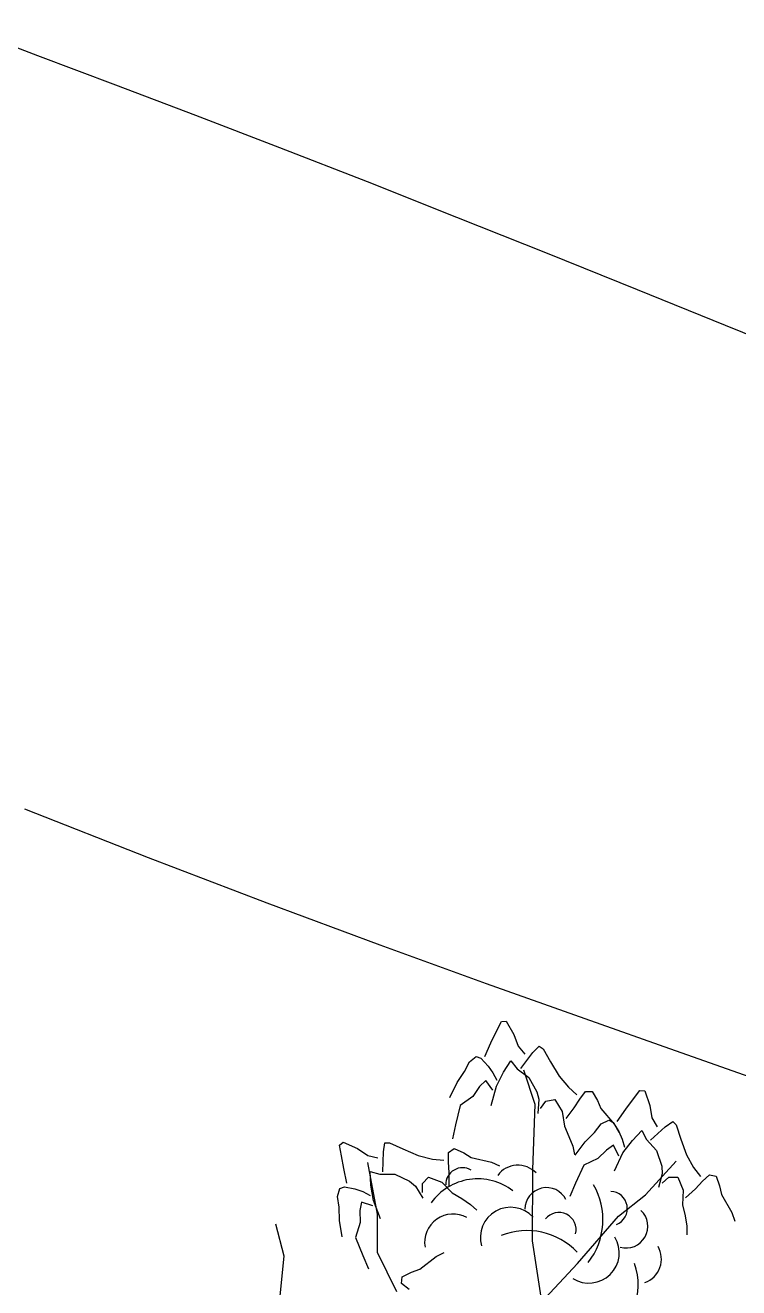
# Model space of a CAD drawing. Header units: millimetres. Extents: x 524954 to 526204, y 9523489 to 9524010.
# Drawn here: x 525735.44 to 525741.24, y 9523790.94 to 9523801.2 of the extents above; entities that cross this region are included whole.
import ezdxf

# ---------------------------------------------------------------- set-up
doc = ezdxf.new("R2010")
doc.units = ezdxf.units.MM
doc.linetypes.add('ACAD_ISO12W100', pattern=[21, 12, -3, 0, -3, 0, -3])
for name, color, linetype in [('Arbre', 34, 'ACAD_ISO12W100'), ('CN_02_00', 4, 'Continuous'), ('CN_05_00', 6, 'Continuous')]:
    doc.layers.add(name, color=color, linetype=linetype)

# ---------------------------------------------------------------- blocks, each defined once
blk = doc.blocks.new('v088')
at = {"color": 3, "linetype": 'Continuous'}
for p, q in [((-0.069, 12.224), (-0.024, 12.318)), ((-0.024, 12.318), (0.016, 12.396)), ((0.016, 12.396), (0.055, 12.4)), ((0.055, 12.4), (0.118, 12.291)), ((-0.118, 12.113), (-0.069, 12.224)), ((0.118, 12.291), (0.152, 12.195)), ((-0.243, 12.069), (-0.188, 12.111)), ((-0.188, 12.111), (-0.15, 12.099)), ((0.152, 12.195), (0.207, 12.131)), ((0.175, 12.015), (0.272, 12.144)), ((0.272, 12.144), (0.324, 12.197)), ((0.324, 12.197), (0.356, 12.175)), ((0.356, 12.175), (0.415, 12.069)), ((-0.283, 11.991), (-0.243, 12.069)), ((-0.15, 12.099), (-0.092, 12.035)), ((-0.092, 12.035), (-0.054, 11.98)), ((0.032, 11.984), (0.092, 12.078)), ((0.092, 12.078), (0.144, 12.013)), ((0.144, 12.013), (0.24, 11.942)), ((0.415, 12.069), (0.484, 11.953)), ((-0.403, 11.78), (-0.344, 11.901)), ((-0.344, 11.901), (-0.283, 11.991)), ((-0.112, 11.918), (-0.162, 11.869)), ((-0.054, 11.839), (-0.112, 11.918)), ((-0.054, 11.98), (-0.022, 11.919)), ((-0.025, 11.872), (0.032, 11.984)), ((0.24, 11.942), (0.305, 11.825)), ((0.484, 11.953), (0.56, 11.862)), ((-0.162, 11.869), (-0.217, 11.788)), ((-0.066, 11.715), (-0.025, 11.872)), ((0.305, 11.825), (0.32, 11.765)), ((0.56, 11.862), (0.63, 11.801)), ((0.653, 11.766), (0.699, 11.829)), ((0.699, 11.829), (0.754, 11.828)), ((0.754, 11.828), (0.796, 11.754)), ((1.089, 11.768), (1.142, 11.837)), ((1.142, 11.837), (1.181, 11.833)), ((1.181, 11.833), (1.223, 11.714)), ((-0.32, 11.714), (-0.357, 11.558)), ((-0.217, 11.788), (-0.32, 11.714)), ((0.32, 11.765), (0.311, 11.65)), ((0.334, 11.69), (0.378, 11.749)), ((0.378, 11.749), (0.45, 11.762)), ((0.45, 11.762), (0.511, 11.664)), ((0.608, 11.694), (0.653, 11.766)), ((0.796, 11.754), (0.824, 11.689)), ((1.027, 11.683), (1.089, 11.768)), ((1.223, 11.714), (1.239, 11.614)), ((0.511, 11.664), (0.53, 11.547)), ((0.542, 11.608), (0.608, 11.694)), ((0.824, 11.689), (0.934, 11.561)), ((0.827, 11.564), (0.889, 11.595)), ((0.889, 11.595), (0.923, 11.575)), ((0.958, 11.583), (1.027, 11.683)), ((1.239, 11.614), (1.281, 11.541)), ((-0.357, 11.558), (-0.382, 11.444)), ((0.53, 11.547), (0.565, 11.463)), ((0.696, 11.418), (0.773, 11.494)), ((0.773, 11.494), (0.827, 11.564)), ((0.923, 11.575), (0.969, 11.502)), ((0.934, 11.561), (0.97, 11.497)), ((0.969, 11.502), (0.996, 11.441)), ((1.081, 11.429), (1.158, 11.51)), ((1.158, 11.51), (1.196, 11.437)), ((1.227, 11.433), (1.346, 11.541)), ((1.346, 11.541), (1.408, 11.583)), ((1.408, 11.583), (1.435, 11.556)), ((1.435, 11.556), (1.473, 11.441)), ((-1.299, 11.392), (-1.27, 11.417)), ((-1.285, 11.305), (-1.299, 11.392)), ((-1.27, 11.417), (-1.154, 11.366)), ((-0.943, 11.337), (-0.932, 11.411)), ((-0.932, 11.411), (-0.894, 11.412)), ((-0.894, 11.412), (-0.784, 11.361)), ((0.565, 11.463), (0.596, 11.383)), ((0.615, 11.31), (0.696, 11.418)), ((0.927, 11.391), (0.869, 11.352)), ((0.969, 11.302), (0.927, 11.391)), ((0.996, 11.441), (1.016, 11.375)), ((1.004, 11.329), (1.081, 11.429)), ((1.196, 11.437), (1.277, 11.348)), ((1.473, 11.441), (1.519, 11.314)), ((-1.266, 11.203), (-1.285, 11.305)), ((-1.154, 11.366), (-1.07, 11.309)), ((-1.07, 11.309), (-0.988, 11.29)), ((-0.947, 11.176), (-0.943, 11.337)), ((-0.784, 11.361), (-0.66, 11.307)), ((-0.66, 11.307), (-0.544, 11.278)), ((-0.413, 11.333), (-0.367, 11.365)), ((-0.413, 11.254), (-0.413, 11.333)), ((-0.367, 11.365), (-0.29, 11.329)), ((-0.29, 11.329), (-0.229, 11.292)), ((-0.229, 11.292), (-0.065, 11.254)), ((0.596, 11.383), (0.609, 11.315)), ((0.869, 11.352), (0.8, 11.283)), ((0.935, 11.183), (1.004, 11.329)), ((1.277, 11.348), (1.319, 11.221)), ((1.519, 11.314), (1.577, 11.21)), ((-1.241, 11.084), (-1.266, 11.203)), ((-0.544, 11.278), (-0.452, 11.27)), ((-0.408, 11.17), (-0.413, 11.254)), ((-0.065, 11.254), (0.001, 11.223)), ((0.685, 11.229), (0.619, 11.083)), ((0.8, 11.283), (0.685, 11.229)), ((1.319, 11.221), (1.323, 11.16)), ((1.577, 11.21), (1.635, 11.137)), ((-1.05, 11.179), (-0.971, 11.157)), ((-1.044, 11.067), (-1.05, 11.179)), ((-0.971, 11.157), (-0.851, 11.155)), ((-0.851, 11.155), (-0.73, 11.098)), ((-0.73, 11.098), (-0.682, 11.059)), ((-0.626, 11.08), (-0.576, 11.133)), ((-0.626, 11.006), (-0.626, 11.08)), ((-0.576, 11.133), (-0.468, 11.09)), ((-0.468, 11.09), (-0.384, 11.005)), ((-0.41, 11.061), (-0.408, 11.17)), ((0.619, 11.083), (0.573, 10.975)), ((1.323, 11.16), (1.292, 11.048)), ((1.323, 11.083), (1.377, 11.133)), ((1.377, 11.133), (1.45, 11.133)), ((1.45, 11.133), (1.492, 11.025)), ((1.592, 11.037), (1.65, 11.098)), ((1.65, 11.098), (1.708, 11.152)), ((1.708, 11.152), (1.762, 11.141)), ((1.762, 11.141), (1.789, 11.06)), ((-1.317, 10.975), (-1.297, 11.041)), ((-1.297, 11.041), (-1.259, 11.053)), ((-1.259, 11.053), (-1.174, 11.037)), ((-1.174, 11.037), (-1.111, 11.014)), ((-1.111, 11.014), (-1.05, 10.983)), ((-1.024, 10.943), (-1.044, 11.067)), ((-0.682, 11.059), (-0.622, 10.96)), ((-0.384, 11.005), (-0.307, 10.958)), ((1.492, 11.025), (1.489, 10.906)), ((1.512, 10.964), (1.592, 11.037)), ((1.789, 11.06), (1.804, 10.991)), ((1.804, 10.991), (1.889, 10.844)), ((-1.303, 10.889), (-1.317, 10.975)), ((-1.3, 10.78), (-1.303, 10.889)), ((-1.122, 10.929), (-1.134, 10.861)), ((-1.029, 10.899), (-1.122, 10.929)), ((-0.966, 10.792), (-1.024, 10.943)), ((-0.307, 10.958), (-0.234, 10.911)), ((-0.234, 10.911), (-0.184, 10.864)), ((1.489, 10.906), (1.508, 10.818)), ((-1.277, 10.647), (-1.3, 10.78)), ((-1.134, 10.861), (-1.131, 10.763)), ((1.508, 10.818), (1.523, 10.733)), ((1.889, 10.844), (1.912, 10.775)), ((-1.131, 10.763), (-1.171, 10.642)), ((1.523, 10.733), (1.523, 10.664)), ((-1.171, 10.642), (-1.109, 10.494)), ((-1.109, 10.494), (-1.063, 10.387)), ((-0.648, 10.385), (-0.514, 10.488)), ((-0.514, 10.488), (-0.448, 10.519)), ((-0.715, 10.36), (-0.648, 10.385)), ((-0.796, 10.268), (-0.791, 10.323)), ((-0.735, 10.218), (-0.796, 10.268)), ((-0.791, 10.323), (-0.715, 10.36))]:
    blk.add_line(p, q, dxfattribs=at)
at = {"linetype": 'Continuous'}
for p, q in [((0.29, 11.722), (0.197, 12)), ((0.27, 11.193), (0.29, 11.722)), ((-0.991, 10.831), (-1.069, 11.252)), ((0.269, 10.614), (0.27, 11.193)), ((1.188, 10.988), (1.437, 11.261)), ((0.968, 10.816), (1.188, 10.988)), ((-0.991, 10.52), (-0.991, 10.831)), ((0.634, 10.429), (0.968, 10.816)), ((-1.749, 10.491), (-1.817, 10.751)), ((0.345, 10.122), (0.269, 10.614)), ((-1.806, 9.931), (-1.749, 10.491)), ((-0.835, 10.2), (-0.991, 10.52)), ((0.336, 10.112), (0.634, 10.429))]:
    blk.add_line(p, q, dxfattribs=at)
at = {"color": 3, "linetype": 'Continuous'}
for centre, major_axis, start_param, end_param in [((-0.3, 11.072), (0.0964, 0.0964), 0.254619, 2.377018), ((0.15, 11.024), (0.145, 0.145), 6.263619, 7.998733), ((-0.176, 10.651), (0.33, 0.33), 0.12682, 1.733702), ((0.383, 10.87), (-0.125, 0.125), 4.396235, 7.060094), ((0.275, 10.786), (0.4, 0.4), 4.836335, 6.022049), ((0.899, 10.876), (0.099, 0.099), 4.31771, 7.031286), ((0.091, 10.641), (0.174, 0.174), 6.236163, 8.918901), ((-0.376, 10.6), (0.164, 0.164), 0.282297, 2.520721), ((0.483, 10.705), (-0.099, 0.099), 3.680741, 6.394318), ((1.029, 10.733), (-0.125, 0.125), 2.081137, 4.744996), ((0.223, 10.132), (-0.4, 0.4), 4.689978, 5.875693), ((0.728, 10.517), (-0.174, 0.174), 1.793126, 4.475865), ((1.111, 10.467), (-0.145, 0.145), 2.713295, 4.448408), ((0.662, 10.258), (-0.33, 0.33), 2.69514, 4.302022)]:
    blk.add_ellipse(centre, major_axis=major_axis, ratio=1, start_param=start_param, end_param=end_param, dxfattribs=at)

msp = doc.modelspace()

# ---------------------------------------------------------------- linework, layer by layer
at = {"layer": 'CN_02_00', "elevation": 286, "flags": 128}
msp.add_lwpolyline([(525734.893, 9523801.2), (525735.537, 9523800.955), (525736.172, 9523800.716), (525736.822, 9523800.47), (525737.505, 9523800.207), (525738.216, 9523799.929), (525738.944, 9523799.64), (525739.679, 9523799.347), (525740.41, 9523799.053), (525741.127, 9523798.764), (525741.818, 9523798.484), (525742.473, 9523798.219), (525743.086, 9523797.974), (525743.662, 9523797.752), (525744.213, 9523797.558), (525744.749, 9523797.396), (525745.28, 9523797.27), (525745.818, 9523797.185), (525746.372, 9523797.144), (525746.954, 9523797.153), (525747.569, 9523797.211), (525748.208, 9523797.312), (525748.855, 9523797.443), (525749.496, 9523797.593)], dxfattribs=at)
at = {"layer": 'CN_05_00', "elevation": 285, "flags": 128}
msp.add_lwpolyline([(525735.432, 9523794.834), (525736.437, 9523794.437), (525737.402, 9523794.068), (525738.321, 9523793.727), (525739.185, 9523793.413), (525739.987, 9523793.128), (525740.719, 9523792.87), (525741.373, 9523792.639)], dxfattribs=at)

# ---------------------------------------------------------------- block references
at = {"layer": 'Arbre'}
msp.add_blockref('v088', (525739.292, 9523780.708), dxfattribs=at)

doc.saveas('drawing.dxf')
